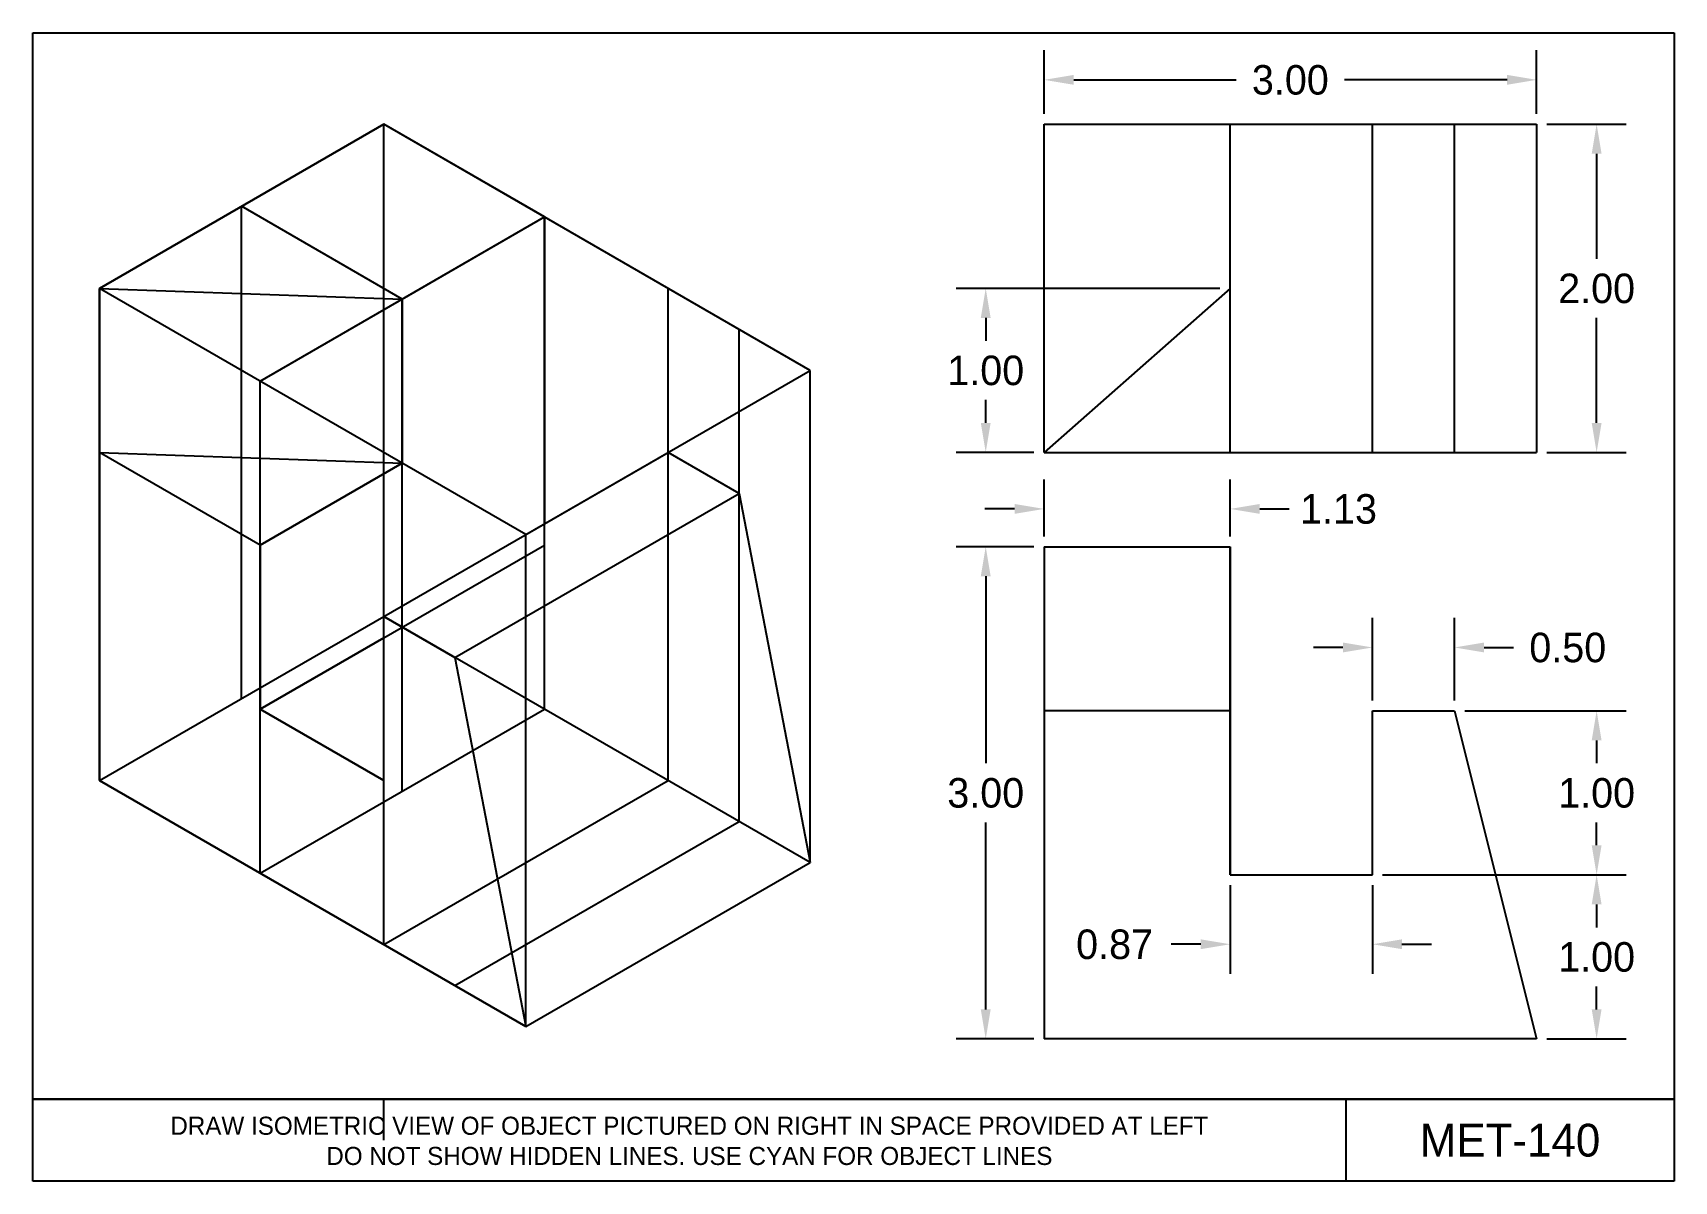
# Model space of a CAD drawing. Extents: x -11.4 to -1.4, y 9.2 to 16.2.
import ezdxf
from ezdxf.enums import TextEntityAlignment as Align

# ---------------------------------------------------------------- set-up
doc = ezdxf.new("R2010")
doc.units = 0
doc.header["$MEASUREMENT"] = 0
doc.layers.get('0').update_dxf_attribs({"linetype": 'CONTINUOUS'})
doc.layers.get('DEFPOINTS').update_dxf_attribs({"linetype": 'CONTINUOUS'})
doc.layers.add('DIMENSION', color=1, linetype='CONTINUOUS')
doc.layers.add('OBJECT-CYAN', color=4, linetype='CONTINUOUS')
doc.dimstyles.get("Standard").update_dxf_attribs({"dimtxt": 0.18, "dimasz": 0.18, "dimexe": 0.18, "dimexo": 0.0625, "dimgap": 0.09, "dimtad": 0, "dimtih": 1, "dimtoh": 1, "dimdec": 4, "dimzin": 0, "dimdsep": 46, "dimtxsty": 'Standard', "dimcen": 0.09, "dimadec": 0, "dimazin": 0, "dimtfac": 1, "dimtdec": 4, "dimtofl": 0, "dimtmove": 0, "dimatfit": 3, "dimfxl": 1, "dimtolj": 1, "dimtzin": 0, "dimarcsym": 0})

# ---------------------------------------------------------------- blocks, each defined once
blk = doc.blocks.new('*D0')
at = {"color": 0, "linetype": 'ByBlock', "transparency": 16777216}
for p, q in [((-5.431, 15.346), (-5.431, 15.734)), ((-2.431, 15.346), (-2.431, 15.734)), ((-5.251, 15.554), (-4.261, 15.554)), ((-2.611, 15.554), (-3.601, 15.554))]:
    blk.add_line(p, q, dxfattribs=at)
for points in [[(-5.251, 15.584), (-5.251, 15.524), (-5.431, 15.554)], [(-2.611, 15.584), (-2.611, 15.524), (-2.431, 15.554)]]:
    blk.add_solid(points, dxfattribs=at)
at = {"layer": 'DEFPOINTS', "color": 0, "linetype": 'ByBlock', "transparency": 16777216}
for p in [(-2.431, 15.554), (-5.431, 15.283), (-2.431, 15.283)]:
    blk.add_point(p, dxfattribs=at)
at = {"color": 0, "linetype": 'ByBlock', "transparency": 16777216}
blk.add_text('3.00', height=0.18, dxfattribs=at).set_placement((-3.931, 15.554), align=Align.MIDDLE_CENTER)
blk = doc.blocks.new('*D1')
at = {"color": 0, "linetype": 'ByBlock', "transparency": 16777216}
for p, q in [((-4.297, 10.337), (-4.297, 9.796)), ((-3.431, 10.337), (-3.431, 9.796)), ((-4.477, 9.976), (-4.657, 9.976)), ((-3.251, 9.976), (-3.071, 9.976))]:
    blk.add_line(p, q, dxfattribs=at)
for points in [[(-4.477, 10.006), (-4.477, 9.946), (-4.297, 9.976)], [(-3.251, 10.006), (-3.251, 9.946), (-3.431, 9.976)]]:
    blk.add_solid(points, dxfattribs=at)
at = {"layer": 'DEFPOINTS', "color": 0, "linetype": 'ByBlock', "transparency": 16777216}
for p in [(-4.297, 10.399), (-3.431, 10.399), (-4.297, 9.976)]:
    blk.add_point(p, dxfattribs=at)
at = {"color": 0, "linetype": 'ByBlock', "transparency": 16777216}
blk.add_text('0.87', height=0.18, dxfattribs=at).set_placement((-5.002, 9.976), align=Align.MIDDLE_CENTER)
blk = doc.blocks.new('*D2')
at = {"color": 0, "linetype": 'ByBlock', "transparency": 16777216}
for p, q in [((-3.431, 11.462), (-3.431, 11.965)), ((-2.931, 11.462), (-2.931, 11.965)), ((-3.611, 11.785), (-3.791, 11.785)), ((-2.751, 11.785), (-2.571, 11.785))]:
    blk.add_line(p, q, dxfattribs=at)
for points in [[(-3.611, 11.815), (-3.611, 11.755), (-3.431, 11.785)], [(-2.751, 11.815), (-2.751, 11.755), (-2.931, 11.785)]]:
    blk.add_solid(points, dxfattribs=at)
at = {"layer": 'DEFPOINTS', "color": 0, "linetype": 'ByBlock', "transparency": 16777216}
for p in [(-2.931, 11.785), (-3.431, 11.399), (-2.931, 11.399)]:
    blk.add_point(p, dxfattribs=at)
at = {"color": 0, "linetype": 'ByBlock', "transparency": 16777216}
blk.add_text('0.50', height=0.18, dxfattribs=at).set_placement((-2.241, 11.785), align=Align.MIDDLE_CENTER)
blk = doc.blocks.new('*D9')
at = {"color": 0, "linetype": 'ByBlock', "transparency": 16777216}
for p, q in [((-5.233, 12.66), (-5.233, 13.008)), ((-4.099, 12.66), (-4.099, 13.008)), ((-5.413, 12.828), (-5.593, 12.828)), ((-3.919, 12.828), (-3.739, 12.828))]:
    blk.add_line(p, q, dxfattribs=at)
for points in [[(-5.413, 12.858), (-5.413, 12.798), (-5.233, 12.828)], [(-3.919, 12.858), (-3.919, 12.798), (-4.099, 12.828)]]:
    blk.add_solid(points, dxfattribs=at)
at = {"layer": 'DEFPOINTS', "color": 0, "linetype": 'ByBlock', "transparency": 16777216}
for p in [(-4.099, 12.828), (-5.233, 12.598), (-4.099, 12.598)]:
    blk.add_point(p, dxfattribs=at)
at = {"color": 0, "linetype": 'ByBlock', "transparency": 16777216}
blk.add_text('1.13', height=0.18, dxfattribs=at).set_placement((-3.439, 12.828), align=Align.MIDDLE_CENTER)
blk = doc.blocks.new('*D3')
at = {"color": 0, "linetype": 'ByBlock', "transparency": 16777216}
for p, q in [((-2.369, 15.283), (-1.885, 15.283)), ((-2.065, 15.103), (-2.065, 14.463)), ((-2.065, 13.463), (-2.065, 14.103)), ((-2.369, 13.283), (-1.885, 13.283))]:
    blk.add_line(p, q, dxfattribs=at)
for points in [[(-2.095, 15.103), (-2.035, 15.103), (-2.065, 15.283)], [(-2.095, 13.463), (-2.035, 13.463), (-2.065, 13.283)]]:
    blk.add_solid(points, dxfattribs=at)
at = {"layer": 'DEFPOINTS', "color": 0, "linetype": 'ByBlock', "transparency": 16777216}
for p in [(-2.431, 15.283), (-2.431, 13.283), (-2.065, 13.283)]:
    blk.add_point(p, dxfattribs=at)
at = {"color": 0, "linetype": 'ByBlock', "transparency": 16777216}
blk.add_text('2.00', height=0.18, dxfattribs=at).set_placement((-2.065, 14.283), align=Align.MIDDLE_CENTER)
blk = doc.blocks.new('*D4')
at = {"color": 0, "linetype": 'ByBlock', "transparency": 16777216}
for p, q in [((-2.869, 11.399), (-1.885, 11.399)), ((-2.065, 11.219), (-2.065, 11.079)), ((-2.065, 10.579), (-2.065, 10.719)), ((-3.369, 10.399), (-1.885, 10.399))]:
    blk.add_line(p, q, dxfattribs=at)
for points in [[(-2.095, 11.219), (-2.035, 11.219), (-2.065, 11.399)], [(-2.095, 10.579), (-2.035, 10.579), (-2.065, 10.399)]]:
    blk.add_solid(points, dxfattribs=at)
at = {"layer": 'DEFPOINTS', "color": 0, "linetype": 'ByBlock', "transparency": 16777216}
for p in [(-2.931, 11.399), (-3.431, 10.399), (-2.065, 10.399)]:
    blk.add_point(p, dxfattribs=at)
at = {"color": 0, "linetype": 'ByBlock', "transparency": 16777216}
blk.add_text('1.00', height=0.18, dxfattribs=at).set_placement((-2.065, 10.899), align=Align.MIDDLE_CENTER)
blk = doc.blocks.new('*D5')
at = {"color": 0, "linetype": 'ByBlock', "transparency": 16777216}
for p, q in [((-3.369, 10.399), (-1.885, 10.399)), ((-2.065, 10.219), (-2.065, 10.079)), ((-2.065, 9.579), (-2.065, 9.719)), ((-2.369, 9.399), (-1.885, 9.399))]:
    blk.add_line(p, q, dxfattribs=at)
for points in [[(-2.095, 10.219), (-2.035, 10.219), (-2.065, 10.399)], [(-2.095, 9.579), (-2.035, 9.579), (-2.065, 9.399)]]:
    blk.add_solid(points, dxfattribs=at)
at = {"layer": 'DEFPOINTS', "color": 0, "linetype": 'ByBlock', "transparency": 16777216}
for p in [(-3.431, 10.399), (-2.431, 9.399), (-2.065, 9.399)]:
    blk.add_point(p, dxfattribs=at)
at = {"color": 0, "linetype": 'ByBlock', "transparency": 16777216}
blk.add_text('1.00', height=0.18, dxfattribs=at).set_placement((-2.065, 9.899), align=Align.MIDDLE_CENTER)
blk = doc.blocks.new('*D6')
at = {"color": 0, "linetype": 'ByBlock', "transparency": 16777216}
for p, q in [((-4.36, 14.283), (-5.967, 14.283)), ((-5.787, 14.103), (-5.787, 13.963)), ((-5.787, 13.463), (-5.787, 13.603)), ((-5.494, 13.283), (-5.967, 13.283))]:
    blk.add_line(p, q, dxfattribs=at)
for points in [[(-5.817, 14.103), (-5.757, 14.103), (-5.787, 14.283)], [(-5.817, 13.463), (-5.757, 13.463), (-5.787, 13.283)]]:
    blk.add_solid(points, dxfattribs=at)
at = {"layer": 'DEFPOINTS', "color": 0, "linetype": 'ByBlock', "transparency": 16777216}
for p in [(-4.297, 14.283), (-5.787, 13.283), (-5.431, 13.283)]:
    blk.add_point(p, dxfattribs=at)
at = {"color": 0, "linetype": 'ByBlock', "transparency": 16777216}
blk.add_text('1.00', height=0.18, dxfattribs=at).set_placement((-5.787, 13.783), align=Align.MIDDLE_CENTER)
blk = doc.blocks.new('*D7')
at = {"color": 0, "linetype": 'ByBlock', "transparency": 16777216}
for p, q in [((-5.494, 12.399), (-5.967, 12.399)), ((-5.787, 12.219), (-5.787, 11.079)), ((-5.787, 9.579), (-5.787, 10.719)), ((-5.494, 9.399), (-5.967, 9.399))]:
    blk.add_line(p, q, dxfattribs=at)
for points in [[(-5.817, 12.219), (-5.757, 12.219), (-5.787, 12.399)], [(-5.817, 9.579), (-5.757, 9.579), (-5.787, 9.399)]]:
    blk.add_solid(points, dxfattribs=at)
at = {"layer": 'DEFPOINTS', "color": 0, "linetype": 'ByBlock', "transparency": 16777216}
for p in [(-5.431, 12.399), (-5.787, 9.399), (-5.431, 9.399)]:
    blk.add_point(p, dxfattribs=at)
at = {"color": 0, "linetype": 'ByBlock', "transparency": 16777216}
blk.add_text('3.00', height=0.18, dxfattribs=at).set_placement((-5.787, 10.899), align=Align.MIDDLE_CENTER)
blk = doc.blocks.new('EXMP')
for s, p in [('DRAW ISOMETRIC VIEW OF OBJECT PICTURED ON RIGHT IN SPACE PROVIDED AT LEFT', (4, 0.338)), ('DO NOT SHOW HIDDEN LINES. USE CYAN FOR OBJECT LINES', (4, 0.154))]:
    blk.add_text(s, height=0.11026).set_placement(p, align=Align.MIDDLE)

msp = doc.modelspace()

# ---------------------------------------------------------------- linework, layer by layer
for p, q in [((-11.39408, 9.20075), (-11.39408, 16.20075)), ((-11.39408, 16.20075), (-1.39408, 16.20075)), ((-11.39408, 16.20075), (-1.39408, 16.20075)), ((-11.39408, 9.20075), (-11.39408, 16.20075)), ((-1.39408, 16.20075), (-1.39408, 9.20075)), ((-1.39408, 16.20075), (-1.39408, 9.20075)), ((-1.39408, 9.70075), (-11.39408, 9.70075)), ((-11.39408, 9.70075), (-1.39408, 9.70075)), ((-3.39408, 9.70075), (-3.39408, 9.20075)), ((-1.39408, 9.20075), (-11.39408, 9.20075)), ((-1.39408, 9.20075), (-11.39408, 9.20075))]:
    msp.add_line(p, q)
msp.add_lwpolyline([(-11.39408, 16.20075), (-1.39408, 16.20075)])
at = {"layer": 'DEFPOINTS', "color": 0, "linetype": 'ByBlock'}
for p in [(-4.09879, 14.64318), (-4.09879, 13.64318), (-5.23279, 11.19991), (-4.09879, 11.0682)]:
    msp.add_point(p, dxfattribs=at)
at = {"layer": 'DIMENSION'}
for p, q in [((-10.98799, 14.64318), (-9.25594, 15.64318)), ((-6.65786, 14.14318), (-9.25594, 15.64318)), ((-9.25594, 12.64318), (-9.25594, 15.64318)), ((-9.14335, 14.57818), (-10.12196, 15.14318)), ((-10.12196, 12.14318), (-10.12196, 15.14318)), ((-10.00938, 14.07818), (-8.27733, 15.07818)), ((-8.27733, 12.07818), (-8.27733, 15.07818)), ((-8.38991, 13.14318), (-10.98799, 14.64318)), ((-10.98799, 11.64318), (-10.98799, 14.64318)), ((-7.52389, 11.64318), (-7.52389, 14.64318)), ((-9.14335, 11.57818), (-9.14335, 14.57818)), ((-7.09087, 11.39318), (-7.09087, 14.39318)), ((-8.38991, 13.14318), (-6.65786, 14.14318)), ((-6.65786, 11.14318), (-6.65786, 14.14318)), ((-10.00938, 11.07818), (-10.00938, 14.07818)), ((-10.00938, 13.07818), (-10.98799, 13.64318)), ((-9.25594, 12.64318), (-7.52389, 13.64318)), ((-9.25594, 10.64318), (-9.25594, 13.64318)), ((-10.00938, 13.07818), (-9.14335, 13.57818)), ((-8.82292, 12.39318), (-7.09087, 13.39318)), ((-8.38991, 10.14318), (-8.38991, 13.14318)), ((-10.00938, 12.07818), (-8.27733, 13.07818)), ((-10.98799, 11.64318), (-9.25594, 12.64318)), ((-6.65786, 11.14318), (-9.25594, 12.64318)), ((-9.25594, 12.64318), (-8.82292, 12.39318)), ((-9.25594, 11.64318), (-10.00938, 12.07818)), ((-10.00938, 11.07818), (-8.27733, 12.07818)), ((-8.38991, 10.14318), (-10.98799, 11.64318)), ((-9.25594, 10.64318), (-7.52389, 11.64318)), ((-8.82292, 10.39318), (-7.09087, 11.39318)), ((-8.38991, 10.14318), (-6.65786, 11.14318)), ((-9.25594, 9.45075), (-9.25594, 9.70075))]:
    msp.add_line(p, q, dxfattribs=at)
at = {"layer": 'OBJECT-CYAN'}
for p, q in [((-9.25594, 15.64318), (-10.98799, 14.64318)), ((-8.27733, 15.07818), (-9.25594, 15.64318)), ((-5.23279, 13.64318), (-5.23279, 15.64318)), ((-5.23279, 15.64318), (-2.23279, 15.64318)), ((-4.09879, 13.64318), (-4.09879, 15.64318)), ((-3.23279, 13.64318), (-3.23279, 15.64318)), ((-2.73279, 13.64318), (-2.73279, 15.64318)), ((-2.23279, 15.64318), (-2.23279, 13.64318)), ((-9.14335, 14.57818), (-8.27733, 15.07818)), ((-8.27733, 15.07818), (-8.27733, 13.20818)), ((-10.98799, 14.64318), (-9.14335, 14.57818)), ((-10.98799, 14.64318), (-10.98799, 11.64318)), ((-4.09879, 14.64318), (-5.23279, 13.64318)), ((-4.09879, 13.64318), (-4.09879, 14.68884)), ((-9.14335, 14.57818), (-9.14335, 13.57818)), ((-10.98799, 13.64318), (-9.14335, 13.57818)), ((-10.00938, 13.07818), (-10.98799, 13.64318)), ((-9.25594, 12.64318), (-7.52389, 13.64318)), ((-7.09087, 13.39318), (-7.52389, 13.64318)), ((-5.23279, 13.64318), (-2.23279, 13.64318)), ((-9.14335, 13.57818), (-10.00938, 13.07818)), ((-8.82292, 12.39318), (-7.09087, 13.39318)), ((-7.09087, 13.39318), (-6.65786, 11.14318)), ((-10.00938, 13.07818), (-10.00938, 12.07818)), ((-5.23279, 13.0682), (-4.09879, 13.0682)), ((-5.23279, 13.0682), (-5.23279, 10.0682)), ((-4.09879, 13.0682), (-4.09879, 11.0682)), ((-4.09879, 11.0682), (-4.09879, 13.0682)), ((-8.82292, 12.39318), (-9.25594, 12.64318)), ((-9.25594, 11.64318), (-9.25594, 12.64318)), ((-9.25594, 12.51318), (-10.00938, 12.07818)), ((-8.82292, 12.39318), (-8.38991, 10.14318)), ((-10.00938, 12.07818), (-9.25594, 11.64318)), ((-4.09879, 12.0682), (-5.23279, 12.0682)), ((-3.23279, 11.0682), (-3.23279, 12.0682)), ((-3.23279, 12.0682), (-2.73279, 12.0682)), ((-2.73279, 12.0682), (-2.23279, 10.0682)), ((-10.98799, 11.64318), (-8.38991, 10.14318)), ((-8.38991, 10.14318), (-6.65786, 11.14318)), ((-4.09879, 11.0682), (-3.23279, 11.0682)), ((-2.23279, 10.0682), (-5.23279, 10.0682))]:
    msp.add_line(p, q, dxfattribs=at)

# ---------------------------------------------------------------- block references
msp.add_blockref('EXMP', (-11.39408, 9.20075))

# ---------------------------------------------------------------- texts
msp.add_text('MET-140', height=0.2).set_placement((-2.39408, 9.45075), align=Align.MIDDLE)
at = {"color": 18, "true_color": 0x030303}
msp.add_text('FALL 2025', height=0.001, dxfattribs=at).set_placement((-11.39404, 9.20079))

# ---------------------------------------------------------------- dimensions: what is measured, and where the dimension line sits
at = {"layer": 'DIMENSION'}
for base, p1, p2, picture, middle, set_off in [((-2.23279, 15.91365), (-5.23279, 15.64318), (-2.23279, 15.64318), '*D0', (-3.73279, 15.91365), (0.19852, 0.36012)), ((-4.09879, 13.29892), (-5.23279, 13.0682), (-4.09879, 13.0682), '*D9', (-3.43879, 13.29892), (0, 0.47068)), ((-2.73279, 12.45439), (-3.23279, 12.0682), (-2.73279, 12.0682), '*D2', (-2.04279, 12.45439), (0.19852, 0.66901)), ((-4.09879, 10.6447), (-3.23279, 11.0682), (-4.09879, 11.0682), '*D1', (-4.80379, 10.6447), (0.19852, 0.66901))]:
    dim = msp.add_linear_dim(base=base, p1=p1, p2=p2, dimstyle='Standard', dxfattribs=at)
    dim.commit()
    dim.dimension.update_dxf_attribs({"geometry": picture, "text_midpoint": middle, "insert": set_off})
for base, p1, p2, picture, middle, set_off in [((-1.86641, 13.64318), (-2.23279, 15.64318), (-2.23279, 13.64318), '*D3', (-1.86641, 14.64318), (0.19852, 0.36012)), ((-5.5887, 13.64318), (-4.09879, 14.64318), (-5.23279, 13.64318), '*D6', (-5.5887, 14.14318), (0.19852, 0.36012)), ((-5.5887, 10.0682), (-5.23279, 13.0682), (-5.23279, 10.0682), '*D7', (-5.5887, 11.5682), (0.19852, 0.66901)), ((-1.86641, 11.0682), (-2.73279, 12.0682), (-3.23279, 11.0682), '*D4', (-1.86641, 11.5682), (0.19852, 0.66901)), ((-1.86641, 10.0682), (-3.23279, 11.0682), (-2.23279, 10.0682), '*D5', (-1.86641, 10.5682), (0.19852, 0.66901))]:
    dim = msp.add_linear_dim(base=base, p1=p1, p2=p2, angle=90, dimstyle='Standard', dxfattribs=at)
    dim.commit()
    dim.dimension.update_dxf_attribs({"geometry": picture, "text_midpoint": middle, "insert": set_off})

doc.saveas('drawing.dxf')
